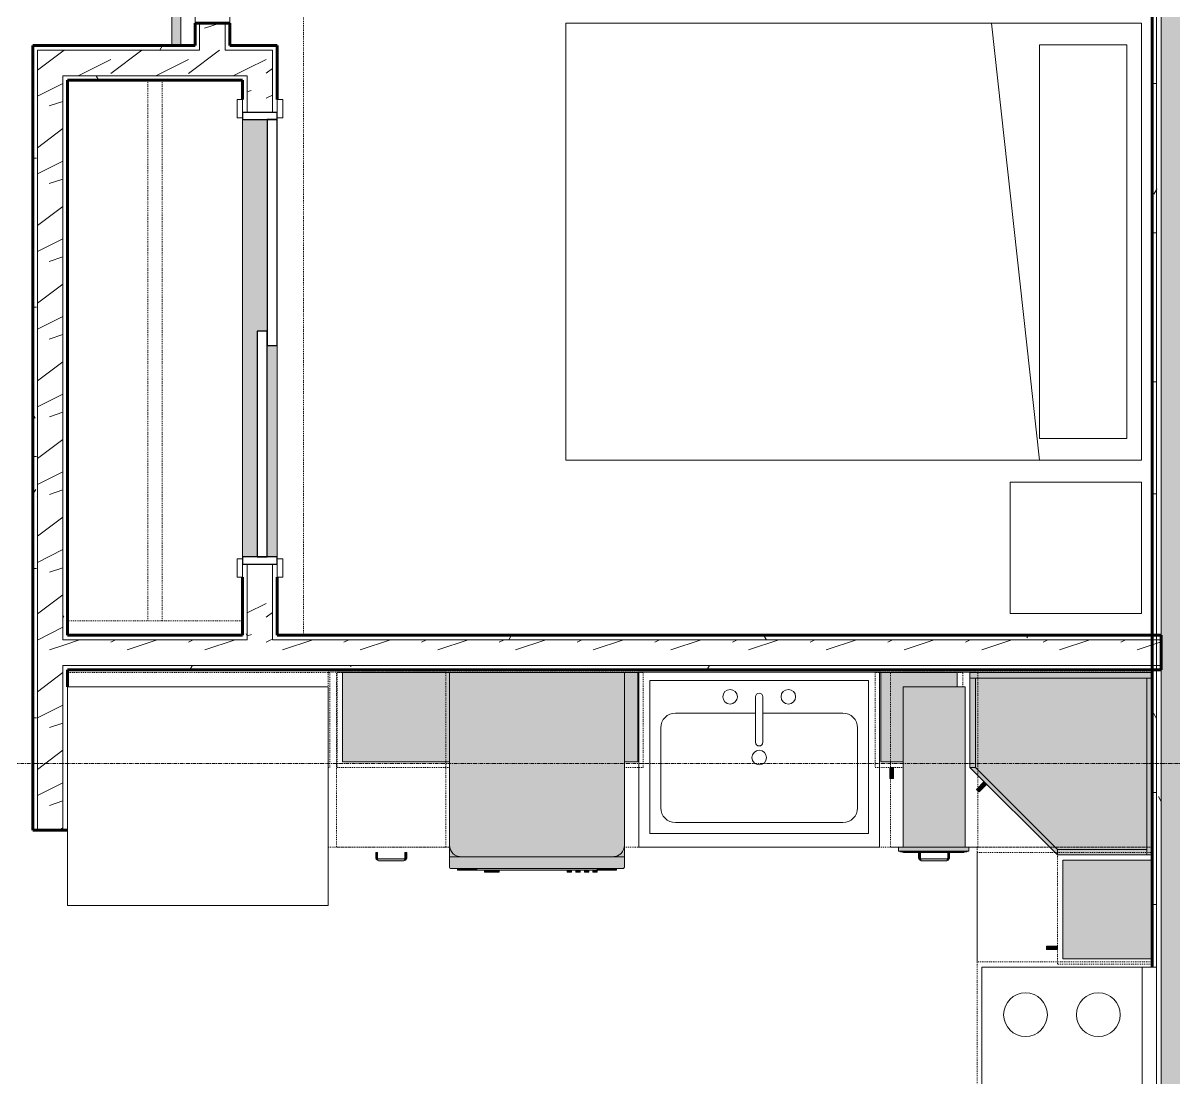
# Model space of a CAD drawing. Header units: inches. Extents: x -4169 to -1846, y 9706 to 12377.
# Drawn here: x -3093.5 to -2935.5, y 10124 to 10268.8 of the extents above; entities that cross this region are included whole.
import ezdxf

# ---------------------------------------------------------------- set-up
doc = ezdxf.new("R2010")
doc.units = ezdxf.units.IN
doc.header["$MEASUREMENT"] = 0
doc.linetypes.add('Dash', pattern=[0.25, 0.125, -0.125])
doc.linetypes.add('Grid Line 1_2_', pattern=[0.875, 0.5, -0.125, 0.125, -0.125])
for name, color, linetype, lineweight in [('0-1', 7, 'Continuous', 5), ('0-2', 7, 'Continuous', 18), ('A-DOOR-1', 250, 'Continuous', 9), ('A-DOOR-2', 90, 'Continuous', 30), ('A-DOOR-3', 135, 'Continuous', 18), ('A-DOOR-4', 7, 'Continuous', 18), ('A-DOOR-5', 50, 'Continuous', 60), ('A-DOOR-FRAM-1', 90, 'Continuous', 30), ('A-WALL', 113, 'Continuous', 18), ('A-WALL-1', 8, 'Continuous', 5), ('A-WALL-3', 50, 'Continuous', 60), ('A-WALL-4', 7, 'Continuous', 18), ('A-WALL-PATT-1', 250, 'Continuous', 9), ('A-WALL-PATT-2', 253, 'Continuous', 9), ('A-WALL-PATT-4', 111, 'Continuous', 9), ('I-FURN-1', 250, 'Continuous', 9), ('I-FURN-HDLN-1', 250, 'Dash', 9), ('I-WALL-3', 2, 'Continuous', 60), ('P-SANR-FIXT-2', 250, 'Continuous', 9), ('Q-CASE', 31, 'Continuous', 9), ('Q-CASE-1', 9, 'Continuous', 9), ('Q-CASE-3', 250, 'Continuous', 9), ('Q-CASE-4', 250, 'Dash', 9), ('Q-CASE-HDLN-1', 250, 'Dash', 9), ('Q-CASE-HDLN-2', 31, 'Continuous', 9), ('Q-SPCQ-1', 250, 'Continuous', 9), ('Q-SPCQ-2', 55, 'Continuous', 9), ('S-GRID-1', 1, 'Grid Line 1_2_', 9)]:
    doc.layers.add(name, color=color, linetype=linetype, lineweight=lineweight)
pattern_1 = [(216.87, (4.265, 10.662), (31.9871619, 21.32545714), [5.331, -47.981]), (206.565, (10.662, 7.464), (-10.662476, -10.6620098), [11.921, -11.921]), (198.435, (10.662, 2.132), (-21.3244936, -10.6625869), [6.744, -26.974])]
pattern_2 = [(0, (0, 0), (20.48, 5.12), [0.845, -14.515, 0.845, -14.515, -81.92]), (0, (0, 0), (20.48, 5.12), [-30.72, 0.845, -29.875, 0.845, -14.515, -35.84]), (0, (0, 0), (20.48, 5.12), [-76.8, 0.845, -9.395, 0.845, -24.755]), (120, (7.68, 2.56), (-14.67405, 15.1762003), [0.845, -14.515, 0.845, -14.515, -81.92]), (120, (7.68, 2.56), (-14.67405, 15.1762003), [-30.72, 0.845, -29.875, 0.845, -14.515, -35.84]), (120, (7.68, 2.56), (-14.67405, 15.1762003), [-76.8, 0.845, -9.395, 0.845, -24.755]), (240, (10.24, 12.8), (-5.80595, -20.2962003), [0.845, -14.515, 0.845, -14.515, -81.92]), (240, (10.24, 12.8), (-5.80595, -20.2962003), [-30.72, 0.845, -29.875, 0.845, -14.515, -35.84]), (240, (10.24, 12.8), (-5.80595, -20.2962003), [-76.8, 0.845, -9.395, 0.845, -24.755])]

# ---------------------------------------------------------------- blocks, each defined once
blk = doc.blocks.new('FOLDING_SLIDING CLOSET - 60_ x 80_-1372877-ENLARGED RCP - 2ND FLOOR PLAN')
at = {"layer": 'A-DOOR-1'}
for p, q in [((-30.25, 3), (-32.75, 3)), ((-32.75, 3), (-32.75, 2.25)), ((-32.75, 2.25), (-30.25, 2.25)), ((-30.25, 2.25), (-30.25, 3)), ((32.75, 3), (30.25, 3)), ((30.25, 3), (30.25, 2.25)), ((30.25, 2.25), (32.75, 2.25)), ((32.75, 2.25), (32.75, 3)), ((-30.25, -2.5), (-32.75, -2.5)), ((-32.75, -2.5), (-32.75, -3.25)), ((-30.25, -3.25), (-30.25, -2.5)), ((32.75, -2.5), (30.25, -2.5)), ((30.25, -2.5), (30.25, -3.25)), ((32.75, -3.25), (32.75, -2.5)), ((-32.75, -3.25), (-30.25, -3.25)), ((30.25, -3.25), (32.75, -3.25))]:
    blk.add_line(p, q, dxfattribs=at)
at = {"layer": 'A-DOOR-2'}
for p, q in [((1, 2.25), (-30, 2.25)), ((-30, 2.25), (-30, 0.88)), ((1, 0.88), (1, 2.25)), ((-30, 0.88), (1, 0.88)), ((30, 0.88), (-1, 0.88)), ((-1, 0.88), (-1, -0.5)), ((30, -0.5), (30, 0.88)), ((-1, -0.5), (30, -0.5))]:
    blk.add_line(p, q, dxfattribs=at)
at = {"layer": 'A-DOOR-FRAM-1'}
for p, q in [((-30, 2.25), (-31, 2.25)), ((-31, 2.25), (-31, -2.5)), ((-30, -2.5), (-30, 2.25)), ((30, 2.25), (30, -2.5)), ((31, 2.25), (30, 2.25)), ((31, -2.5), (31, 2.25)), ((-31, -2.5), (-30, -2.5)), ((30, -2.5), (31, -2.5))]:
    blk.add_line(p, q, dxfattribs=at)
blk = doc.blocks.new('Refrigerator_-_Side-by-Side_6047 - 36_ X 30_-1372843-ENLARGED RCP - 2ND FLOOR PLAN')
at = {"layer": 'Q-SPCQ-1'}
for p, q in [((-17.88, 15.58), (17.87, 15.58)), ((-17.88, -14.42), (-17.88, 15.58)), ((17.87, 15.58), (17.87, -14.42)), ((17.87, -14.42), (-17.88, -14.42))]:
    blk.add_line(p, q, dxfattribs=at)
blk = doc.blocks.new('Range - 24_ x 30_-2322588-ENLARGED RCP - 2ND FLOOR PLAN')
at = {"layer": 'Q-SPCQ-1'}
for p, q in [((0, 0), (30, 0)), ((0, -24), (0, 0)), ((30, 0), (30, -24)), ((0, -22), (30, -22)), ((30, -24), (0, -24))]:
    blk.add_line(p, q, dxfattribs=at)
for centre, radius, start, end in [((6.5, -6), 3.5, 360, 180), ((23.5, -6), 3, 0, 180), ((6.5, -6), 3.5, 180, 0), ((23.5, -6), 3, 180, 0), ((6.5, -16), 4.5, 0, 180), ((23.5, -16), 3, 360, 180), ((6.5, -16), 4.5, 180, 0), ((23.5, -16), 3, 180, 0)]:
    blk.add_arc(centre, radius, start, end, dxfattribs=at)
blk = doc.blocks.new('OD_CW_Countertop - OD_CW_Countertop-2380623-ENLARGED RCP - 2ND FLOOR PLAN')
at = {"layer": 'Q-CASE-HDLN-1'}
for p, q in [((113.84, 24), (0.74, 24)), ((0.74, 24), (0.74, 22)), ((0.74, 0), (17.41, 0)), ((41.41, 0), (79.03, 0)), ((88.66, 0), (113.84, 0))]:
    blk.add_line(p, q, dxfattribs=at)
blk = doc.blocks.new('Sink Kitchen-Single - 30_ x 21_-366345-ENLARGED RCP - 2ND FLOOR PLAN')
at = {"layer": 'P-SANR-FIXT-2'}
for p, q in [((15.62, 10.59), (-14.38, 10.59)), ((-14.38, 10.59), (-14.38, -10.41)), ((15.62, -10.41), (15.62, 10.59)), ((0.12, 8.34), (0.12, 2.09)), ((1.12, 8.34), (1.12, 2.09)), ((0.12, 6.09), (-10.88, 6.09)), ((12.12, 6.09), (1.12, 6.09)), ((-12.88, 4.09), (-12.88, -6.91)), ((14.12, -6.91), (14.12, 4.09)), ((-10.88, -8.91), (12.12, -8.91)), ((-14.38, -10.41), (15.62, -10.41))]:
    blk.add_line(p, q, dxfattribs=at)
for centre, radius, start, end in [((-3.38, 8.34), 1, 360, 180), ((-3.38, 8.34), 1, 180, 0), ((0.62, 8.34), 0.5, 360, 180), ((4.62, 8.34), 1, 360, 180), ((4.62, 8.34), 1, 180, 360), ((-10.88, 4.09), 2, 90, 180), ((12.12, 4.09), 2, 360, 90), ((0.62, 2.09), 0.5, 180, 0), ((0.62, 0), 1, 360, 180), ((0.62, 0), 1, 180, 0), ((-10.88, -6.91), 2, 180, 270), ((12.12, -6.91), 2, 270, 0)]:
    blk.add_arc(centre, radius, start, end, dxfattribs=at)
blk = doc.blocks.new('Dishwasher_15404 - 34_ counter-547918-ENLARGED RCP - 2ND FLOOR PLAN')
at = {"layer": 'Q-SPCQ-2'}
for points in [[(0, 0), (23.68, 0), (24.08, 0.05), (24.46, 0.21), (24.83, 0.52), (25.04, 0.79), (25.2, 1.17), (25.25, 1.57), (25.25, 22.43), (25.17, 22.9), (24.98, 23.29), (24.74, 23.58), (24.46, 23.79), (24.08, 23.95), (23.68, 24), (0, 24), (0, 6.54)], [(25.25, 0), (26.73, 0.01), (26.82, 0.06), (26.87, 0.2), (26.85, 23.86), (26.82, 23.94), (26.68, 24), (25.25, 24), (25.25, 0.42)], [(27.12, 21.39), (27.12, 22.91), (26.87, 22.91), (26.87, 21.39)], [(26.87, 20.19), (27.12, 20.19), (27.12, 21.39), (26.87, 21.39), (26.87, 20.22)], [(27.12, 3.81), (27.12, 20.19), (26.87, 20.19), (26.87, 3.81)], [(27.12, 19.69), (27.37, 19.69), (27.37, 20.28), (27.12, 20.28), (27.12, 20.19)], [(27.37, 18.51), (27.37, 19.1), (27.12, 19.1), (27.12, 18.51)], [(27.37, 17.33), (27.37, 17.92), (27.12, 17.92), (27.12, 17.33)], [(27.37, 16.15), (27.37, 16.74), (27.12, 16.74), (27.12, 16.15)], [(27.37, 5.81), (27.37, 6.79), (27.12, 6.79), (27.12, 5.81)], [(27.37, 4.82), (27.37, 5.81), (27.12, 5.81), (27.12, 4.82)], [(26.87, 2.61), (27.12, 2.61), (27.12, 3.81), (26.87, 3.81), (26.87, 2.63)], [(27.12, 1.09), (27.12, 2.61), (26.87, 2.61), (26.87, 1.09)]]:
    blk.add_hatch(color=256, dxfattribs=at).paths.add_polyline_path(points, flags=0)
h = blk.add_hatch(color=256, dxfattribs=at)
h.paths.add_polyline_path([(24.74, 0), (25.25, 0), (25.25, 1.57), (25.2, 1.17), (24.96, 0.67), (24.74, 0.42), (24.46, 0.21), (24.08, 0.05), (23.68, 0), (24.57, 0)], flags=0)
h.paths.add_polyline_path([(25.25, 22.43), (25.25, 24), (23.68, 24), (24.08, 23.95), (24.46, 23.79), (24.83, 23.48), (25.04, 23.21), (25.22, 22.75)], flags=0)
h = blk.add_hatch(color=256, dxfattribs=at)
h.paths.add_polyline_path([(25.07, 0.85), (25.12, 0.95), (25.08, 0.9)], flags=0)
h.paths.add_polyline_path([(25.2, 1.2), (25.22, 1.25), (25.2, 1.23)], flags=0)
h.paths.add_polyline_path([(25, 23.26), (24.96, 23.33), (24.98, 23.29)], flags=0)
at = {"layer": 'Q-SPCQ-1'}
for p, q in [((0, 24), (23.68, 24)), ((0, 0), (0, 24)), ((23.68, 24), (25.25, 24)), ((25.25, 24), (26.68, 24)), ((25.25, 24), (25.25, 22.43)), ((26.87, 23.8), (26.87, 0.2)), ((25.25, 22.43), (25.25, 1.57)), ((26.87, 22.91), (27.12, 22.91)), ((27.12, 21.39), (27.12, 22.91)), ((27.12, 20.19), (27.12, 21.39)), ((27.12, 20.28), (27.37, 20.28)), ((27.12, 3.81), (27.12, 20.19)), ((27.12, 19.69), (27.37, 19.69)), ((27.12, 19.1), (27.37, 19.1)), ((27.37, 19.69), (27.37, 20.28)), ((27.37, 18.51), (27.37, 19.1)), ((27.12, 18.51), (27.37, 18.51)), ((27.12, 17.92), (27.37, 17.92)), ((27.37, 17.33), (27.37, 17.92)), ((27.12, 17.33), (27.37, 17.33)), ((27.12, 16.74), (27.37, 16.74)), ((27.12, 16.15), (27.37, 16.15)), ((27.37, 16.15), (27.37, 16.74)), ((27.12, 6.79), (27.37, 6.79)), ((27.37, 5.81), (27.37, 6.79)), ((27.37, 4.82), (27.12, 4.82)), ((27.37, 4.82), (27.37, 5.81)), ((27.12, 2.61), (27.12, 3.81)), ((27.12, 1.09), (27.12, 2.61)), ((23.68, 0), (0, 0)), ((25.25, 1.57), (25.25, 0)), ((26.87, 1.09), (27.12, 1.09)), ((25.25, 0), (23.68, 0)), ((26.68, 0), (25.25, 0))]:
    blk.add_line(p, q, dxfattribs=at)
for centre, radius, start, end in [((23.68, 22.43), 1.57, 360, 90), ((26.68, 23.8), 0.197, 360, 90), ((23.68, 22.43), 1.57, 32.077, 42.3359), ((23.68, 22.43), 1.57, 17.8182, 27.5266), ((23.68, 22.43), 1.57, 360, 13.6425), ((23.68, 1.57), 1.57, 270, 360), ((23.68, 1.57), 1.57, 317.6641, 327.923), ((23.68, 1.57), 1.57, 332.4734, 342.1818), ((23.68, 1.57), 1.57, 346.3575, 360), ((26.68, 0.2), 0.197, 270, 360), ((26.68, 0.2), 0.197, 285, 345)]:
    blk.add_arc(centre, radius, start, end, dxfattribs=at)
blk = doc.blocks.new('OD_CW_Countertop - OD_CW_Countertop-2380624-ENLARGED RCP - 2ND FLOOR PLAN')
at = {"layer": 'Q-CASE-HDLN-1'}
for p, q in [((0.74, 24), (0.74, 0)), ((0.74, 0), (130.71, 0))]:
    blk.add_line(p, q, dxfattribs=at)
blk = doc.blocks.new('Interior_barn_door_18732 - Interior_barn_door_18732-2490868-ENLARGED RCP - 2ND FLOOR PLAN')
at = {"layer": 'A-DOOR-3'}
h = blk.add_hatch(color=256, dxfattribs=at)
h.paths.add_polyline_path([(21, -4.79), (21, -4.32), (-21, -4.34), (-21, -4.95), (21, -4.95)], flags=0)
h.paths.add_polyline_path([(-57, -4.63), (-57, -4.32), (-60, -4.34), (-60, -4.95), (-57, -4.95), (-57, -4.64)], flags=0)
for points in [[(-21, -4.07), (-57, -4.07), (-57, -5.82), (-21, -5.82)], [(-58.5, -6), (-58.5, -5.67), (-60, -5.67), (-60, -6)], [(-22.23, -6), (-22.23, -5.82), (-23.73, -5.82), (-23.73, -6), (-22.68, -6)]]:
    blk.add_hatch(color=256, dxfattribs=at).paths.add_polyline_path(points, flags=0)
h = blk.add_hatch(color=256, dxfattribs=at)
h.paths.add_polyline_path([(21, -5.55), (21, -4.95), (-21, -4.95), (-21, -5.57), (21, -5.57)], flags=0)
h.paths.add_polyline_path([(-57, -5.39), (-57, -4.95), (-60, -4.95), (-60, -5.57), (-57, -5.55), (-57, -5.39)], flags=0)
at = {"layer": 'A-DOOR-4'}
for p, q in [((-60, -4.32), (-57, -4.32)), ((-60, -4.32), (-60, -4.95)), ((-57, -5.82), (-57, -4.07)), ((-57, -4.07), (-21, -4.07)), ((-21, -4.07), (-21, -5.82)), ((-21, -4.32), (21, -4.32)), ((21, -4.95), (21, -4.32)), ((-60, -4.95), (-60, -5.57)), ((-57, -5.57), (-60, -5.57)), ((-21, -5.82), (-57, -5.82)), ((21, -5.57), (-21, -5.57)), ((21, -5.57), (21, -4.95))]:
    blk.add_line(p, q, dxfattribs=at)
at = {"layer": 'A-DOOR-5'}
for p, q in [((-60, -6), (-60, -5.67)), ((-60, -5.67), (-58.5, -5.67)), ((-58.5, -6), (-60, -6)), ((-58.5, -5.67), (-58.5, -6)), ((-23.73, -6), (-23.73, -5.82)), ((-22.23, -6), (-23.73, -6)), ((-22.23, -5.82), (-22.23, -6))]:
    blk.add_line(p, q, dxfattribs=at)
blk = doc.blocks.new('OD_CW_Closet - OD_CW_Closet-2508933-ENLARGED RCP - 2ND FLOOR PLAN')
at = {"layer": 'Q-CASE-HDLN-1'}
for p, q in [((0.74, 24), (0.74, 0)), ((0.74, 13), (74.9, 13)), ((0.74, 11), (74.9, 11)), ((0.74, 0), (6.74, 0)), ((9.24, 0), (69.74, 0)), ((72.24, 0), (74.9, 0))]:
    blk.add_line(p, q, dxfattribs=at)
blk = doc.blocks.new('Bed-Standard - Queen 60_ x 79_-1242961-ENLARGED RCP - 2ND FLOOR PLAN')
at = {"layer": 'I-FURN-1'}
for p, q in [((40.69, 37.7), (-19.31, 37.7)), ((-19.31, 37.7), (-19.31, -41.3)), ((40.69, -41.3), (40.69, 37.7)), ((-16.31, 35.7), (-16.31, 23.7)), ((-16.31, 35.7), (37.69, 35.7)), ((37.69, 35.7), (37.69, 23.7)), ((40.69, 23.7), (-19.31, 17.13)), ((-16.31, 23.7), (37.69, 23.7)), ((-19.31, -41.3), (40.69, -41.3))]:
    blk.add_line(p, q, dxfattribs=at)
at = {"layer": 'I-FURN-HDLN-1'}
for p, q in [((-55.31, 37.7), (-55.31, -77.3)), ((64.69, -77.3), (64.69, 37.7)), ((-55.31, -77.3), (64.69, -77.3))]:
    blk.add_line(p, q, dxfattribs=at)
blk = doc.blocks.new('Table-Night Stand - 18_ x 18_ x 24_-1352623-ENLARGED RCP - 2ND FLOOR PLAN')
at = {"layer": 'I-FURN-1'}
for p, q in [((18.15, 18), (0.15, 18)), ((0.15, 18), (0.15, 0)), ((18.15, 0), (18.15, 18)), ((0.15, 0), (18.15, 0))]:
    blk.add_line(p, q, dxfattribs=at)
blk = doc.blocks.new('Base Cabinet-Single Door - 15_-2378245-ENLARGED RCP - 2ND FLOOR PLAN')
at = {"layer": 'Q-CASE-4'}
for p, q in [((-6.76, -24), (-6.76, 0)), ((-6.76, 0), (8.24, 0)), ((8.24, 0), (8.24, -24)), ((8.24, -24), (-6.76, -24))]:
    blk.add_line(p, q, dxfattribs=at)
blk = doc.blocks.new('Base_Unit_4_drawer_12137 - 12_-V43-ENLARGED RCP - 2ND FLOOR PLAN')
at = {"layer": 'Q-CASE'}
for points in [[(-3.51, -24), (4.99, -24), (4.99, -2), (-3.51, -2), (-3.51, -23.59)], [(4.99, -24.54), (5.49, -24.54), (5.49, -24), (-4.14, -24), (-4.14, -24.54), (3.05, -24.54)], [(4.99, -24.59), (5.27, -24.59), (5.35, -24.54), (-4.03, -24.56), (-3.92, -24.59), (3.05, -24.59)], [(-3.66, -24.67), (5.11, -24.67), (5.27, -24.59), (-3.92, -24.59), (-3.76, -24.67)], [(4.74, -24.75), (4.92, -24.68), (4.74, -24.67), (-3.51, -24.69), (-3.31, -24.75), (3.05, -24.75)], [(-1.26, -25.5), (-1.14, -25.5), (-1.17, -24.75), (-1.38, -24.75), (-1.37, -25.5), (-1.29, -25.5)], [(2.7, -25.5), (2.86, -25.5), (2.85, -24.75), (2.62, -24.75), (2.63, -25.5), (2.68, -25.5)], [(-1.01, -25.84), (-1.03, -25.64), (-1.2, -25.5), (-1.35, -25.5), (-1.31, -25.69), (-1.28, -25.77), (-1.12, -25.83)], [(-1.01, -25.87), (2.49, -25.86), (2.49, -25.62), (-1.01, -25.64), (-1.01, -25.87)], [(2.49, -25.84), (2.64, -25.81), (2.76, -25.75), (2.82, -25.61), (2.8, -25.5), (2.65, -25.5), (2.49, -25.69), (2.49, -25.81)], [(2.49, -25.64), (2.6, -25.55), (2.62, -25.51), (2.5, -25.63)]]:
    blk.add_hatch(color=256, dxfattribs=at).paths.add_polyline_path(points, flags=0)
at = {"layer": 'Q-CASE-HDLN-1'}
for p, q in [((6.74, 0), (-5.26, 0)), ((-5.26, -24), (-5.26, 0)), ((6.74, -24), (6.74, 0)), ((6.74, -24), (-5.26, -24))]:
    blk.add_line(p, q, dxfattribs=at)
at = {"layer": 'Q-CASE-HDLN-2'}
for p, q in [((-3.51, -24), (-3.51, -2)), ((-3.51, -2), (4.99, -2)), ((4.99, -2), (4.99, -24)), ((5.49, -24), (-4.14, -24)), ((-4.14, -24.54), (-4.14, -24)), ((5.49, -24.54), (-4.14, -24.54)), ((-3.92, -24.59), (5.27, -24.59)), ((5.04, -24.67), (-3.69, -24.67)), ((-3.39, -24.75), (4.74, -24.75)), ((-1.39, -25.5), (-1.39, -24.75)), ((-1.39, -25.5), (-1.39, -24.75)), ((-1.39, -25.5), (-1.39, -24.75)), ((-1.39, -25.5), (-1.39, -24.75)), ((-1.14, -24.75), (-1.14, -25.5)), ((-1.14, -24.75), (-1.14, -25.5)), ((-1.14, -24.75), (-1.14, -25.5)), ((-1.14, -24.75), (-1.14, -25.5)), ((2.61, -25.5), (2.61, -24.75)), ((2.61, -25.5), (2.61, -24.75)), ((2.61, -25.5), (2.61, -24.75)), ((2.61, -25.5), (2.61, -24.75)), ((2.86, -24.75), (2.86, -25.5)), ((2.86, -24.75), (2.86, -25.5)), ((2.86, -24.75), (2.86, -25.5)), ((2.86, -24.75), (2.86, -25.5)), ((5.49, -24), (5.49, -24.54)), ((-1.31, -25.72), (-1.39, -25.5)), ((-1.31, -25.72), (-1.39, -25.5)), ((-1.31, -25.72), (-1.39, -25.5)), ((-1.14, -25.5), (-1.12, -25.54)), ((-1.14, -25.5), (-1.12, -25.54)), ((-1.14, -25.5), (-1.12, -25.54)), ((-1.01, -25.87), (-1.1, -25.83)), ((-1.01, -25.87), (-1.1, -25.83)), ((-1.01, -25.87), (-1.1, -25.83)), ((-1.01, -25.62), (2.49, -25.62)), ((2.49, -25.87), (-1.01, -25.87)), ((2.49, -25.62), (2.52, -25.6)), ((2.49, -25.62), (2.52, -25.6)), ((2.49, -25.62), (2.52, -25.6)), ((2.71, -25.8), (2.49, -25.87)), ((2.71, -25.8), (2.49, -25.87)), ((2.71, -25.8), (2.49, -25.87)), ((2.86, -25.5), (2.82, -25.59)), ((2.86, -25.5), (2.82, -25.59)), ((2.86, -25.5), (2.82, -25.59))]:
    blk.add_line(p, q, dxfattribs=at)
at = {"layer": 'Q-CASE-HDLN-2', "flags": 128}
for points in [[(-1.01, -25.87), (-1.31, -25.72), (-1.39, -25.5)], [(-1.14, -25.5), (-1.08, -25.61), (-1.01, -25.62)], [(2.86, -25.5), (2.71, -25.8), (2.49, -25.87)], [(2.49, -25.62), (2.59, -25.57), (2.61, -25.5)]]:
    blk.add_lwpolyline(points, dxfattribs=at)
at = {"layer": 'Q-CASE-HDLN-2'}
for points in [[(-4.14, -24.54), (-4.1, -24.54), (-4.03, -24.55), (-3.95, -24.58), (-3.92, -24.59)], [(-3.92, -24.59), (-3.9, -24.61), (-3.84, -24.64), (-3.76, -24.67), (-3.69, -24.67), (-3.66, -24.67)], [(-3.66, -24.67), (-3.69, -24.67), (-3.73, -24.67), (-3.76, -24.67)], [(-3.76, -24.67), (-3.73, -24.67), (-3.69, -24.67), (-3.66, -24.67)], [(-3.66, -24.67), (-3.69, -24.67), (-3.73, -24.67), (-3.76, -24.67)], [(-3.76, -24.67), (-3.73, -24.67), (-3.69, -24.67), (-3.66, -24.67)], [(-3.66, -24.67), (-3.69, -24.67), (-3.73, -24.67), (-3.76, -24.67)], [(-3.57, -24.68), (-3.53, -24.68), (-3.47, -24.7), (-3.41, -24.73), (-3.39, -24.75)], [(4.92, -24.68), (4.88, -24.68), (4.82, -24.7), (4.76, -24.73), (4.74, -24.75)], [(5.27, -24.59), (5.25, -24.61), (5.19, -24.64), (5.11, -24.67), (5.05, -24.67), (5.01, -24.67)], [(5.11, -24.67), (5.08, -24.67), (5.04, -24.67), (5.01, -24.67)], [(5.11, -24.67), (5.08, -24.67), (5.05, -24.67), (5.01, -24.67)], [(5.11, -24.67), (5.08, -24.67), (5.04, -24.67), (5.01, -24.67)], [(5.11, -24.67), (5.08, -24.67), (5.05, -24.67), (5.01, -24.67)], [(5.11, -24.67), (5.08, -24.67), (5.04, -24.67), (5.01, -24.67)], [(5.49, -24.54), (5.45, -24.54), (5.38, -24.55), (5.31, -24.58), (5.27, -24.59)]]:
    blk.add_open_spline(points, degree=3, dxfattribs=at)
blk = doc.blocks.new('Vanity Cabinet-Double Door - 33_-2164608-ENLARGED RCP - 2ND FLOOR PLAN')
at = {"layer": 'Q-CASE-3'}
for p, q in [((-15.76, -24), (-15.76, 0)), ((-15.76, 0), (17.24, 0)), ((17.24, 0), (17.24, -24)), ((17.24, -24), (-15.76, -24))]:
    blk.add_line(p, q, dxfattribs=at)
blk = doc.blocks.new('Drawer_Base_Cabinet_3_drawer_12205 - 15_-2349396-ENLARGED RCP - 2ND FLOOR PLAN')
at = {"layer": 'Q-CASE'}
for points in [[(-1.2, -25.5), (-1.14, -25.5), (-1.15, -24.75), (-1.38, -24.75), (-1.37, -25.5), (-1.23, -25.5)], [(2.7, -25.5), (2.86, -25.5), (2.85, -24.75), (2.62, -24.75), (2.63, -25.5), (2.68, -25.5)], [(-1.01, -25.84), (-1.03, -25.64), (-1.2, -25.5), (-1.35, -25.5), (-1.31, -25.69), (-1.28, -25.77), (-1.12, -25.83)], [(1.58, -25.87), (2.49, -25.86), (2.49, -25.62), (-1.01, -25.64), (-1.01, -25.87)], [(2.49, -25.84), (2.64, -25.81), (2.76, -25.75), (2.82, -25.61), (2.8, -25.5), (2.65, -25.5), (2.49, -25.69), (2.49, -25.81)], [(2.49, -25.64), (2.6, -25.55), (2.62, -25.51), (2.5, -25.63)]]:
    blk.add_hatch(color=256, dxfattribs=at).paths.add_polyline_path(points, flags=0)
at = {"layer": 'Q-CASE-HDLN-1'}
for p, q in [((8.24, 0), (-6.76, 0)), ((-6.76, -24), (-6.76, 0)), ((8.24, -24), (8.24, 0)), ((8.24, -24), (-6.76, -24))]:
    blk.add_line(p, q, dxfattribs=at)
at = {"layer": 'Q-CASE-HDLN-2'}
for p, q in [((-1.39, -25.5), (-1.39, -24.75)), ((-1.39, -24.75), (-1.38, -24.75)), ((-1.14, -24.75), (-1.39, -24.75)), ((-1.39, -25.5), (-1.39, -24.75)), ((-1.39, -24.75), (-1.38, -24.75)), ((-1.38, -24.75), (-1.39, -24.75)), ((-1.39, -25.5), (-1.39, -24.75)), ((-1.39, -24.75), (-1.38, -24.75)), ((-1.38, -24.75), (-1.39, -24.75)), ((-1.14, -24.75), (-1.14, -25.5)), ((-1.14, -24.75), (-1.14, -24.75)), ((-1.14, -24.75), (-1.14, -25.5)), ((-1.14, -24.75), (-1.14, -24.75)), ((-1.14, -24.75), (-1.14, -24.75)), ((-1.14, -24.75), (-1.14, -25.5)), ((-1.14, -24.75), (-1.14, -24.75)), ((-1.14, -24.75), (-1.14, -24.75)), ((2.61, -25.5), (2.61, -24.75)), ((2.86, -24.75), (2.61, -24.75)), ((2.61, -24.75), (2.62, -24.75)), ((2.61, -25.5), (2.61, -24.75)), ((2.62, -24.75), (2.61, -24.75)), ((2.61, -24.75), (2.62, -24.75)), ((2.61, -25.5), (2.61, -24.75)), ((2.62, -24.75), (2.61, -24.75)), ((2.61, -24.75), (2.62, -24.75)), ((2.86, -24.75), (2.86, -25.5)), ((2.86, -24.75), (2.86, -24.75)), ((2.86, -24.75), (2.86, -25.5)), ((2.86, -24.75), (2.86, -24.75)), ((2.86, -24.75), (2.86, -24.75)), ((2.86, -24.75), (2.86, -25.5)), ((2.86, -24.75), (2.86, -24.75)), ((2.86, -24.75), (2.86, -24.75)), ((-1.31, -25.72), (-1.39, -25.5)), ((-1.31, -25.72), (-1.39, -25.5)), ((-1.14, -25.5), (-1.12, -25.54)), ((-1.14, -25.5), (-1.12, -25.54)), ((-1.01, -25.87), (-1.1, -25.83)), ((-1.01, -25.87), (-1.1, -25.83)), ((-1.01, -25.62), (2.49, -25.62)), ((2.49, -25.87), (-1.01, -25.87)), ((2.49, -25.62), (2.52, -25.6)), ((2.49, -25.62), (2.52, -25.6)), ((2.71, -25.8), (2.49, -25.87)), ((2.71, -25.8), (2.49, -25.87)), ((2.86, -25.5), (2.82, -25.59)), ((2.86, -25.5), (2.82, -25.59))]:
    blk.add_line(p, q, dxfattribs=at)
at = {"layer": 'Q-CASE-HDLN-2', "flags": 128}
for points in [[(-1.01, -25.87), (-1.31, -25.72), (-1.39, -25.5)], [(-1.14, -25.5), (-1.08, -25.61), (-1.01, -25.62)], [(2.86, -25.5), (2.71, -25.8), (2.49, -25.87)], [(2.49, -25.62), (2.59, -25.57), (2.61, -25.5)]]:
    blk.add_lwpolyline(points, dxfattribs=at)
blk = doc.blocks.new('308 - 308-2379196-ENLARGED RCP - 2ND FLOOR PLAN')
at = {"layer": 'Q-CASE'}
blk.add_hatch(color=256, dxfattribs=at).paths.add_polyline_path([(0, -25.19), (0, -24.44), (-11.25, -13.19), (-12, -13.19), (-0.75, -24.44)], flags=0)
at = {"layer": 'Q-CASE-1'}
for points in [[(12.25, -0.94), (13, -0.94), (13, -0.19), (-12, -0.19), (-12, -0.94), (0, -0.94)], [(-11.25, -13.19), (-11.25, -0.94), (-12, -0.94), (-12, -13.19)], [(12.25, -24.44), (12.25, -0.94), (-11.25, -0.94), (-11.25, -13.19), (0, -24.44)], [(13, -25.19), (13, -0.94), (12.25, -0.94), (12.25, -25.19)], [(-10.76, -16.55), (-9.7, -15.49), (-10.05, -15.14), (-11.11, -16.2)], [(12.25, -25.19), (12.25, -24.44), (0, -24.44), (0, -25.19), (0.75, -25.19)]]:
    blk.add_hatch(color=256, dxfattribs=at).paths.add_polyline_path(points, flags=0)
at = {"layer": 'Q-CASE'}
for p, q in [((0, -25.19), (-12, -13.19)), ((-12, -13.19), (-11.25, -13.19)), ((-11.25, -13.19), (0, -24.44)), ((0, -24.44), (0, -25.19))]:
    blk.add_line(p, q, dxfattribs=at)
at = {"layer": 'Q-CASE-3'}
for p, q in [((-12, -0.94), (-12, -0.19)), ((-12, -0.19), (13, -0.19)), ((-12, -13.19), (-12, -0.94)), ((-12, -0.94), (-11.25, -0.94)), ((13, -0.94), (-12, -0.94)), ((-11.25, -13.19), (-11.25, -0.94)), ((-11.25, -0.94), (12.25, -0.94)), ((-11.25, -0.94), (-11.25, -13.19)), ((12.25, -0.94), (12.25, -24.44)), ((12.25, -25.19), (12.25, -0.94)), ((12.25, -0.94), (13, -0.94)), ((-11.25, -13.19), (-12, -13.19)), ((0, -24.44), (-11.25, -13.19)), ((-10.05, -15.14), (-11.11, -16.2)), ((-10.76, -16.55), (-9.7, -15.49)), ((-11.11, -16.2), (-10.76, -16.55)), ((12.25, -24.44), (0, -24.44)), ((0, -25.19), (0, -24.44)), ((0, -24.44), (12.25, -24.44)), ((12.25, -25.19), (0, -25.19)), ((12.25, -24.44), (12.25, -25.19)), ((13, -25.19), (12.25, -25.19))]:
    blk.add_line(p, q, dxfattribs=at)
blk = doc.blocks.new('300 Series Wall Hung Cabinet_302 - 18_ x 36_-V44-ENLARGED RCP - 2ND FLOOR PLAN')
at = {"layer": 'Q-CASE-4'}
for p, q in [((18, -0.19), (-18, -0.19)), ((18, -13.19), (18, -0.19)), ((17.75, -13.19), (18, -13.19))]:
    blk.add_line(p, q, dxfattribs=at)
blk = doc.blocks.new('300 Series Wall Hung Cabinet_301 - 21_-V45-ENLARGED RCP - 2ND FLOOR PLAN')
at = {"layer": 'Q-CASE-1'}
blk.add_hatch(color=256, dxfattribs=at).paths.add_polyline_path([(7.92, -12.44), (9.75, -12.44), (9.75, -0.19), (7.92, -0.19), (7.92, -11.15)], flags=0)
at = {"layer": 'Q-CASE-3'}
for p, q in [((7.92, -0.19), (9.75, -0.19)), ((9.75, -0.19), (9.75, -12.44)), ((9.75, -12.44), (7.92, -12.44))]:
    blk.add_line(p, q, dxfattribs=at)
at = {"layer": 'Q-CASE-4'}
for p, q in [((10.5, -0.19), (7.92, -0.19)), ((10.5, -13.19), (10.5, -0.19)), ((7.92, -13.19), (10.5, -13.19))]:
    blk.add_line(p, q, dxfattribs=at)
blk = doc.blocks.new('300 Series Wall Hung Cabinet_301 - 21_-V46-ENLARGED RCP - 2ND FLOOR PLAN')
at = {"layer": 'Q-CASE-1'}
blk.add_hatch(color=256, dxfattribs=at).paths.add_polyline_path([(2.24, 12.44), (-4.92, 12.44), (-4.92, 0.19), (9.75, 0.19), (9.75, 12.44)], flags=0)
at = {"layer": 'Q-CASE-3'}
for p, q in [((-4.92, 12.44), (9.75, 12.44)), ((9.75, 12.44), (9.75, 0.19)), ((9.75, 0.19), (-4.92, 0.19))]:
    blk.add_line(p, q, dxfattribs=at)
at = {"layer": 'Q-CASE-4'}
for p, q in [((-4.92, 13.19), (10.5, 13.19)), ((10.5, 13.19), (10.5, 0.19)), ((10.5, 0.19), (-4.92, 0.19))]:
    blk.add_line(p, q, dxfattribs=at)
blk = doc.blocks.new('300 Series Wall Hung Cabinet_301 - 12_-V47-ENLARGED RCP - 2ND FLOOR PLAN')
at = {"layer": 'Q-CASE-1'}
for points in [[(-4.05, -12.44), (-2.18, -12.44), (-2.18, -2.12), (5.25, -2.12), (5.25, -0.19), (-5.25, -0.19), (-5.25, -12.44)], [(-3.51, -14.69), (-3.51, -13.19), (-4, -13.19), (-4, -14.69)]]:
    blk.add_hatch(color=256, dxfattribs=at).paths.add_polyline_path(points, flags=0)
at = {"layer": 'Q-CASE-3'}
for p, q in [((-5.25, -12.44), (-5.25, -0.19)), ((-5.25, -0.19), (5.25, -0.19)), ((5.25, -0.19), (5.25, -2.12)), ((-2.18, -12.44), (-5.25, -12.44)), ((-3.51, -13.19), (-4, -13.19)), ((-4, -13.19), (-4, -14.69)), ((-3.51, -14.69), (-3.51, -13.19)), ((-4, -14.69), (-3.51, -14.69))]:
    blk.add_line(p, q, dxfattribs=at)
at = {"layer": 'Q-CASE-4'}
for p, q in [((6, -0.19), (-6, -0.19)), ((-6, -0.19), (-6, -13.19)), ((6, -2.12), (6, -0.19)), ((-6, -13.19), (-2.18, -13.19))]:
    blk.add_line(p, q, dxfattribs=at)
blk = doc.blocks.new('300 Series Wall Hung Cabinet_301 - 15_-2215564-ENLARGED RCP - 2ND FLOOR PLAN')
at = {"layer": 'Q-CASE-1'}
for points in [[(-5.01, 13.19), (-5.01, 14.69), (-5.5, 14.69), (-5.5, 13.19)], [(6.75, 0.19), (6.75, 12.44), (-6.75, 12.44), (-6.75, 0.19)]]:
    blk.add_hatch(color=256, dxfattribs=at).paths.add_polyline_path(points, flags=0)
at = {"layer": 'Q-CASE-3'}
for p, q in [((-5.01, 14.69), (-5.5, 14.69)), ((-5.5, 14.69), (-5.5, 13.19)), ((-5.01, 13.19), (-5.01, 14.69)), ((-5.5, 13.19), (-5.01, 13.19)), ((-6.75, 0.19), (-6.75, 12.44)), ((-6.75, 12.44), (6.75, 12.44)), ((6.75, 12.44), (6.75, 0.19))]:
    blk.add_line(p, q, dxfattribs=at)
at = {"layer": 'Q-CASE-4'}
for p, q in [((-7.5, 0.19), (-7.5, 13.19)), ((-7.5, 13.19), (7.5, 13.19)), ((7.5, 13.19), (7.5, 0.19))]:
    blk.add_line(p, q, dxfattribs=at)
blk = doc.blocks.new('CTR - 1st Phase - Unit Layouts_rvt-1-ENLARGED RCP - 2ND FLOOR PLAN')
at = {"layer": 'A-WALL-1'}
h = blk.add_hatch(color=256, dxfattribs=at)
h.paths.add_polyline_path([(-3058.6, 10195.52), (-3058.6, 10224.52), (-3059.98, 10224.52), (-3059.98, 10195.52), (-3058.99, 10195.52)], flags=0)
h.paths.add_polyline_path([(-3061.35, 10195.52), (-3061.35, 10226.52), (-3059.98, 10226.52), (-3059.98, 10255.52), (-3063.35, 10255.52), (-3063.35, 10195.52), (-3062.73, 10195.52)], flags=0)
at = {"layer": 'A-WALL-PATT-1'}
h = blk.add_hatch(dxfattribs=at)
h.set_pattern_fill('FP_1', color=256, style=0, pattern_type=2)
h.set_pattern_definition(pattern_2)
h.paths.add_polyline_path([(-3092.12, 10265.05), (-3069.25, 10265.05), (-3069.25, 10265.68), (-3092.12, 10265.68)], flags=0)
h.paths.add_polyline_path([(-3065.12, 10265.05), (-3059.23, 10265.05), (-3059.23, 10265.68), (-3065.75, 10265.68), (-3065.75, 10265.05)], flags=0)
h = blk.add_hatch(dxfattribs=at)
h.set_pattern_fill('FP_1', color=256, style=0, pattern_type=2)
h.set_pattern_definition(pattern_2)
h.paths.add_polyline_path([(-3091.5, 10158.02), (-3091.5, 10265.05), (-3092.12, 10265.05), (-3092.12, 10158.02)], flags=0)
h = blk.add_hatch(dxfattribs=at)
h.set_pattern_fill('FP_1', color=256, style=0, pattern_type=2)
h.set_pattern_definition(pattern_2)
h.paths.add_polyline_path([(-3087.37, 10260.93), (-3063.35, 10260.93), (-3063.35, 10261.55), (-3088, 10261.55), (-3088, 10260.93)], flags=0)
h = blk.add_hatch(dxfattribs=at)
h.set_pattern_fill('FP_1', color=256, style=0, pattern_type=2)
h.set_pattern_definition(pattern_2)
h.paths.add_polyline_path([(-3062.73, 10184.78), (-3062.73, 10194.52), (-3063.35, 10194.52), (-3063.35, 10184.78)], flags=0)
h.paths.add_polyline_path([(-3063.35, 10256.52), (-3062.73, 10256.52), (-3062.73, 10261.55), (-3063.35, 10261.55), (-3063.35, 10258.27)], flags=0)
h = blk.add_hatch(dxfattribs=at)
h.set_pattern_fill('FP_1', color=256, style=0, pattern_type=2)
h.set_pattern_definition(pattern_2)
h.paths.add_polyline_path([(-3087.37, 10158.02), (-3087.37, 10180.65), (-3088, 10180.65), (-3088, 10158.02)], flags=0)
h.paths.add_polyline_path([(-3087.37, 10184.15), (-3087.37, 10260.93), (-3088, 10260.93), (-3088, 10184.15)], flags=0)
h = blk.add_hatch(dxfattribs=at)
h.set_pattern_fill('FP_1', color=256, style=0, pattern_type=2)
h.set_pattern_definition(pattern_2)
h.paths.add_polyline_path([(-2940, 10184.15), (-2938.52, 10184.16), (-2938.52, 10184.78), (-3059.23, 10184.78), (-3059.23, 10184.15), (-2957.69, 10184.15)], flags=0)
h.paths.add_polyline_path([(-3062.95, 10184.15), (-3062.73, 10184.15), (-3062.73, 10184.78), (-3087.37, 10184.78), (-3087.37, 10184.15)], flags=0)
h = blk.add_hatch(dxfattribs=at)
h.set_pattern_fill('FP_1', color=256, style=0, pattern_type=2)
h.set_pattern_definition(pattern_2)
h.paths.add_polyline_path([(-3010.57, 10180.03), (-2938.52, 10180.03), (-2938.52, 10180.65), (-3087.37, 10180.65), (-3087.37, 10180.03), (-3010.95, 10180.03)], flags=0)
at = {"layer": 'A-WALL-PATT-2'}
h = blk.add_hatch(dxfattribs=at)
h.set_pattern_fill('FP_2', color=256, style=0, pattern_type=2)
h.set_pattern_definition(pattern_1)
h.paths.add_polyline_path([(-3065.75, 10265.05), (-3065.75, 10268.78), (-3069.25, 10268.78), (-3069.25, 10265.05), (-3067.43, 10265.05)], flags=0)
h.paths.add_polyline_path([(-3065.75, 10304.78), (-3065.75, 10356.05), (-3069.25, 10356.05), (-3069.25, 10304.78)], flags=0)
h = blk.add_hatch(dxfattribs=at)
h.set_pattern_fill('FP_2', color=256, style=0, pattern_type=2)
h.set_pattern_definition(pattern_1)
h.paths.add_polyline_path([(-3067.43, 10261.55), (-3062.73, 10261.57), (-3062.73, 10265.05), (-3091.5, 10265.05), (-3091.5, 10261.55), (-3069.87, 10261.55)], flags=0)
h = blk.add_hatch(dxfattribs=at)
h.set_pattern_fill('FP_2', color=256, style=0, pattern_type=2)
h.set_pattern_definition(pattern_1)
h.paths.add_polyline_path([(-3062.73, 10184.15), (-3059.23, 10184.15), (-3059.23, 10194.52), (-3062.73, 10194.52), (-3062.73, 10184.78)], flags=0)
h.paths.add_polyline_path([(-3059.23, 10256.52), (-3059.23, 10265.05), (-3062.73, 10265.05), (-3062.73, 10256.52)], flags=0)
h = blk.add_hatch(dxfattribs=at)
h.set_pattern_fill('FP_2', color=256, style=0, pattern_type=2)
h.set_pattern_definition(pattern_1)
h.paths.add_polyline_path([(-3091.5, 10158.02), (-3088, 10158.02), (-3088, 10261.55), (-3091.5, 10261.55), (-3091.5, 10180.65)], flags=0)
h = blk.add_hatch(dxfattribs=at)
h.set_pattern_fill('FP_2', color=256, style=0, pattern_type=2)
h.set_pattern_definition(pattern_1)
h.paths.add_polyline_path([(-2957.69, 10180.65), (-2937.27, 10180.65), (-2937.27, 10184.15), (-3088, 10184.15), (-3088, 10180.65), (-2977.45, 10180.65)], flags=0)
at = {"layer": 'A-WALL-3'}
for p, q in [((-3069.87, 10265.68), (-3069.87, 10268.78)), ((-3069.87, 10268.78), (-3065.12, 10268.78)), ((-3065.12, 10268.78), (-3065.12, 10265.68)), ((-3092.12, 10265.68), (-3069.87, 10265.68)), ((-3092.12, 10265.05), (-3092.12, 10265.68)), ((-3092.12, 10260.93), (-3092.12, 10265.05)), ((-3065.12, 10265.68), (-3063.35, 10265.68)), ((-3063.35, 10265.68), (-3059.23, 10265.68)), ((-3059.23, 10265.68), (-3058.6, 10265.68)), ((-3058.6, 10265.68), (-3058.6, 10258.27)), ((-3092.12, 10158.02), (-3092.12, 10260.93)), ((-3087.37, 10260.93), (-3087.37, 10184.78)), ((-3063.35, 10260.93), (-3087.37, 10260.93)), ((-3063.35, 10258.27), (-3063.35, 10260.93)), ((-3063.35, 10184.78), (-3063.35, 10192.77)), ((-3058.6, 10192.77), (-3058.6, 10184.78)), ((-3087.37, 10184.78), (-3063.35, 10184.78)), ((-3058.6, 10184.78), (-2937.27, 10184.78)), ((-2937.27, 10184.78), (-2937.27, 10180.03)), ((-2937.27, 10180.03), (-3087.37, 10180.03)), ((-3087.37, 10180.03), (-3087.37, 10177.72)), ((-3087.37, 10158.02), (-3092.12, 10158.02))]:
    blk.add_line(p, q, dxfattribs=at)
at = {"layer": 'A-WALL-4'}
for p, q in [((-3069.87, 10304.78), (-3069.87, 10268.78)), ((-3065.12, 10268.78), (-3065.12, 10304.78)), ((-3069.25, 10268.78), (-3069.25, 10265.68)), ((-3065.75, 10268.78), (-3065.75, 10265.68)), ((-3091.5, 10265.05), (-3091.5, 10261.55)), ((-3069.25, 10265.05), (-3091.5, 10265.05)), ((-3069.25, 10265.68), (-3069.25, 10265.05)), ((-3065.75, 10265.68), (-3065.75, 10265.05)), ((-3063.35, 10265.05), (-3065.75, 10265.05)), ((-3062.73, 10265.05), (-3063.35, 10265.05)), ((-3059.23, 10265.05), (-3062.73, 10265.05)), ((-3059.23, 10265.05), (-3059.23, 10256.52)), ((-3091.5, 10261.55), (-3091.5, 10260.93)), ((-3088, 10261.55), (-3088, 10260.93)), ((-3063.35, 10261.55), (-3088, 10261.55)), ((-3062.73, 10261.55), (-3063.35, 10261.55)), ((-3062.73, 10261.55), (-3062.73, 10256.52)), ((-3091.5, 10158.02), (-3091.5, 10260.93)), ((-3088, 10184.15), (-3088, 10260.93)), ((-3063.35, 10255.52), (-3063.35, 10195.52)), ((-3058.6, 10195.52), (-3058.6, 10224.52)), ((-3062.73, 10194.52), (-3062.73, 10184.78)), ((-3059.23, 10194.52), (-3059.23, 10184.78)), ((-3087.37, 10184.15), (-3088, 10184.15)), ((-3062.73, 10184.15), (-3087.37, 10184.15)), ((-3062.73, 10184.78), (-3062.73, 10184.15)), ((-3059.23, 10184.78), (-3059.23, 10184.15)), ((-2937.27, 10184.15), (-3059.23, 10184.15)), ((-3087.37, 10180.65), (-3088, 10180.65)), ((-3088, 10158.02), (-3088, 10180.65)), ((-2937.27, 10180.65), (-3087.37, 10180.65))]:
    blk.add_line(p, q, dxfattribs=at)
at = {"layer": '0-2'}
for name, p, rotation in [('Interior_barn_door_18732 - Interior_barn_door_18732-2490868-ENLARGED RCP - 2ND FLOOR PLAN', (-3067.5, 10286.78), 269.9999999999798), ('Bed-Standard - Queen 60_ x 79_-1242961-ENLARGED RCP - 2ND FLOOR PLAN', (-2977.7, 10249.47), 269.9999999999927), ('OD_CW_Closet - OD_CW_Closet-2508933-ENLARGED RCP - 2ND FLOOR PLAN', (-3063.37, 10186.03), 89.99999999996078), ('FOLDING_SLIDING CLOSET - 60_ x 80_-1372877-ENLARGED RCP - 2ND FLOOR PLAN', (-3060.85, 10225.52), 270.000000000001), ('Table-Night Stand - 18_ x 18_ x 24_-1352623-ENLARGED RCP - 2ND FLOOR PLAN', (-2958, 10205.93), 269.9999999999882), ('300 Series Wall Hung Cabinet_301 - 21_-V46-ENLARGED RCP - 2ND FLOOR PLAN', (-3039.87, 10179.84), 180), ('Dishwasher_15404 - 34_ counter-547918-ENLARGED RCP - 2ND FLOOR PLAN', (-3034.95, 10179.65), 270.000000000011), ('Refrigerator_-_Side-by-Side_6047 - 36_ X 30_-1372843-ENLARGED RCP - 2ND FLOOR PLAN', (-3069.5, 10163.29), 180), ('OD_CW_Countertop - OD_CW_Countertop-2380624-ENLARGED RCP - 2ND FLOOR PLAN', (-2962.52, 10156.45), 270.0000000000137), ('Base Cabinet-Single Door - 15_-2378245-ENLARGED RCP - 2ND FLOOR PLAN', (-2938.52, 10148.22), 269.9999999999246), ('300 Series Wall Hung Cabinet_301 - 15_-2215564-ENLARGED RCP - 2ND FLOOR PLAN', (-2938.34, 10147.15), 89.99999999996977), ('Range - 24_ x 30_-2322588-ENLARGED RCP - 2ND FLOOR PLAN', (-2961.9, 10109.22), 89.99999999999868)]:
    blk.add_blockref(name, p, dxfattribs=dict(at, rotation=rotation))
for name, p in [('300 Series Wall Hung Cabinet_302 - 18_ x 36_-V44-ENLARGED RCP - 2ND FLOOR PLAN', (-3069.37, 10179.84)), ('OD_CW_Countertop - OD_CW_Countertop-2380623-ENLARGED RCP - 2ND FLOOR PLAN', (-3052.36, 10155.72)), ('Drawer_Base_Cabinet_3_drawer_12205 - 15_-2349396-ENLARGED RCP - 2ND FLOOR PLAN', (-3043.69, 10179.72)), ('300 Series Wall Hung Cabinet_301 - 21_-V45-ENLARGED RCP - 2ND FLOOR PLAN', (-3018.87, 10179.84)), ('Vanity Cabinet-Double Door - 33_-2164608-ENLARGED RCP - 2ND FLOOR PLAN', (-2993.19, 10179.72)), ('300 Series Wall Hung Cabinet_301 - 12_-V47-ENLARGED RCP - 2ND FLOOR PLAN', (-2970.52, 10179.84)), ('Base_Unit_4_drawer_12137 - 12_-V43-ENLARGED RCP - 2ND FLOOR PLAN', (-2969.19, 10179.72)), ('308 - 308-2379196-ENLARGED RCP - 2ND FLOOR PLAN', (-2951.52, 10179.84)), ('Sink Kitchen-Single - 30_ x 21_-366345-ENLARGED RCP - 2ND FLOOR PLAN', (-2993.07, 10168))]:
    blk.add_blockref(name, p, dxfattribs=at)
blk = doc.blocks.new('CTR - 1st Phase - Shell_rvt-1-ENLARGED RCP - 2ND FLOOR PLAN')
at = {"layer": 'S-GRID-1'}
blk.add_line((-1846.46, 10167.19), (-4136.46, 10167.19), dxfattribs=at)

msp = doc.modelspace()

# ---------------------------------------------------------------- hatches: boundary and pattern name
at = {"layer": 'A-WALL-PATT-4'}
h = msp.add_hatch(dxfattribs=at)
h.set_pattern_fill('FP_1', color=256, style=0, pattern_type=2)
h.set_pattern_definition(pattern_2)
h.paths.add_polyline_path([(-2937.9, 9988.44), (-2937.27, 9988.44), (-2937.27, 10180.65), (-2937.9, 10180.65), (-2937.9, 10027.94)], flags=0)
h.paths.add_polyline_path([(-2937.27, 10184.15), (-2937.27, 10373.41), (-2937.9, 10373.41), (-2937.9, 10184.15), (-2937.58, 10184.15)], flags=0)
h = msp.add_hatch(dxfattribs=at)
h.set_pattern_fill('FP_4', color=256, style=0, pattern_type=2)
h.set_pattern_definition([(161.57, (0.32, 0.32), (-2.560496185, -0.000537386), [0, -18.214, 2.022, 0]), (18.43, (-0.32, 0.32), (-2.560496185, 0.000537386), [0, -18.214, 2.022, 0]), (108.43, (0.32, 0.32), (1.27922091, -6.400876726), [6.07, -14.166]), (71.57, (-0.32, 0.32), (1.27922091, 6.400876726), [6.07, -14.166])])
h.paths.add_polyline_path([(-2933.77, 9988.44), (-2933.77, 10374.04), (-2937.27, 10374.04), (-2937.27, 9988.44)], flags=0)
h = msp.add_hatch(dxfattribs=at)
h.set_pattern_fill('FP_1', color=256, style=0, pattern_type=2)
h.set_pattern_definition(pattern_2)
h.paths.add_polyline_path([(-2937.9, 9988.44), (-2937.9, 10109.22), (-2938.52, 10109.22), (-2938.52, 9988.44)], flags=0)
h.paths.add_polyline_path([(-2938.52, 10139.22), (-2937.9, 10139.22), (-2937.9, 10180.65), (-2938.52, 10180.65), (-2938.52, 10148.59)], flags=0)
h.paths.add_polyline_path([(-2937.9, 10184.15), (-2937.9, 10372.79), (-2938.52, 10372.79), (-2938.52, 10184.15)], flags=0)

# ---------------------------------------------------------------- linework, layer by layer
at = {"layer": 'A-WALL'}
for p, q in [((-2937.9, 10139.22), (-2937.9, 10373.41)), ((-2937.27, 9988.44), (-2937.27, 10374.04))]:
    msp.add_line(p, q, dxfattribs=at)
at = {"layer": 'I-WALL-3'}
msp.add_line((-2938.52, 10139.22), (-2938.52, 10372.79), dxfattribs=at)

# ---------------------------------------------------------------- block references
at = {"layer": '0-1'}
for name in ['CTR - 1st Phase - Shell_rvt-1-ENLARGED RCP - 2ND FLOOR PLAN', 'CTR - 1st Phase - Unit Layouts_rvt-1-ENLARGED RCP - 2ND FLOOR PLAN']:
    msp.add_blockref(name, (0, 0), dxfattribs=at)

doc.saveas('drawing.dxf')
